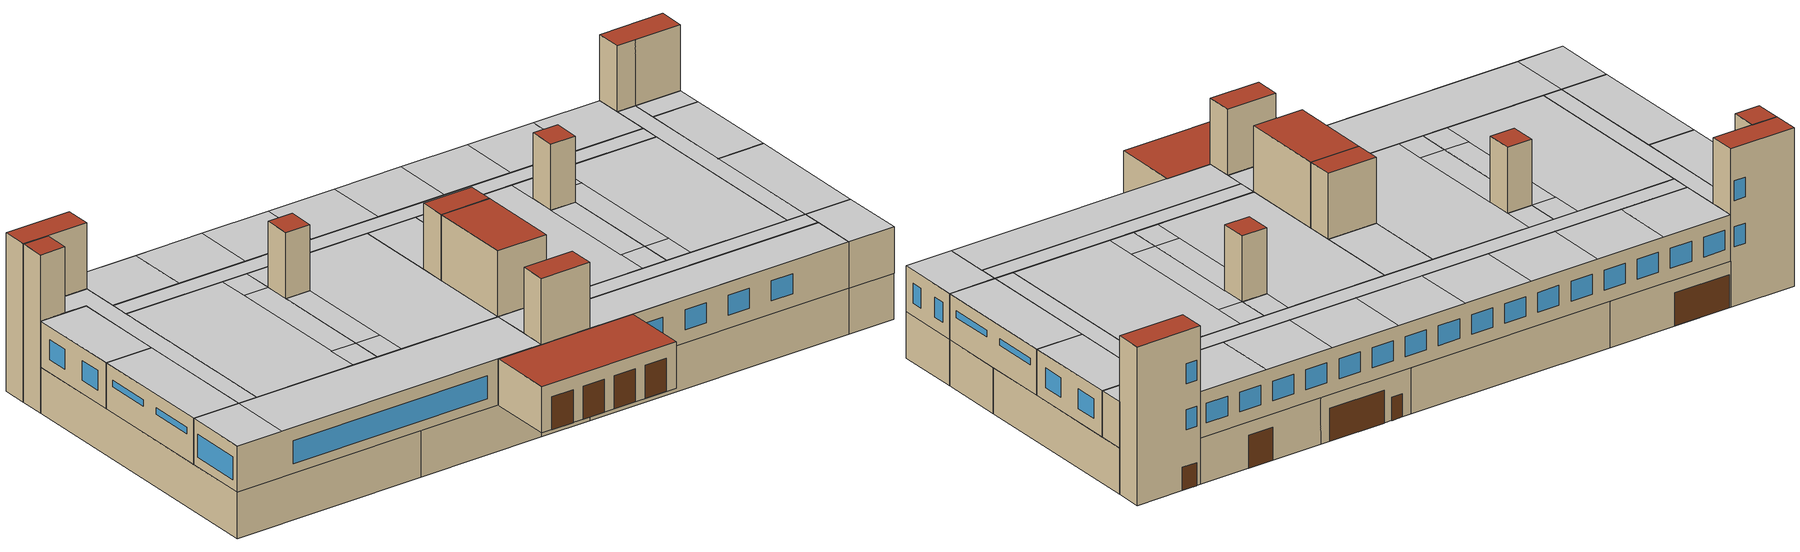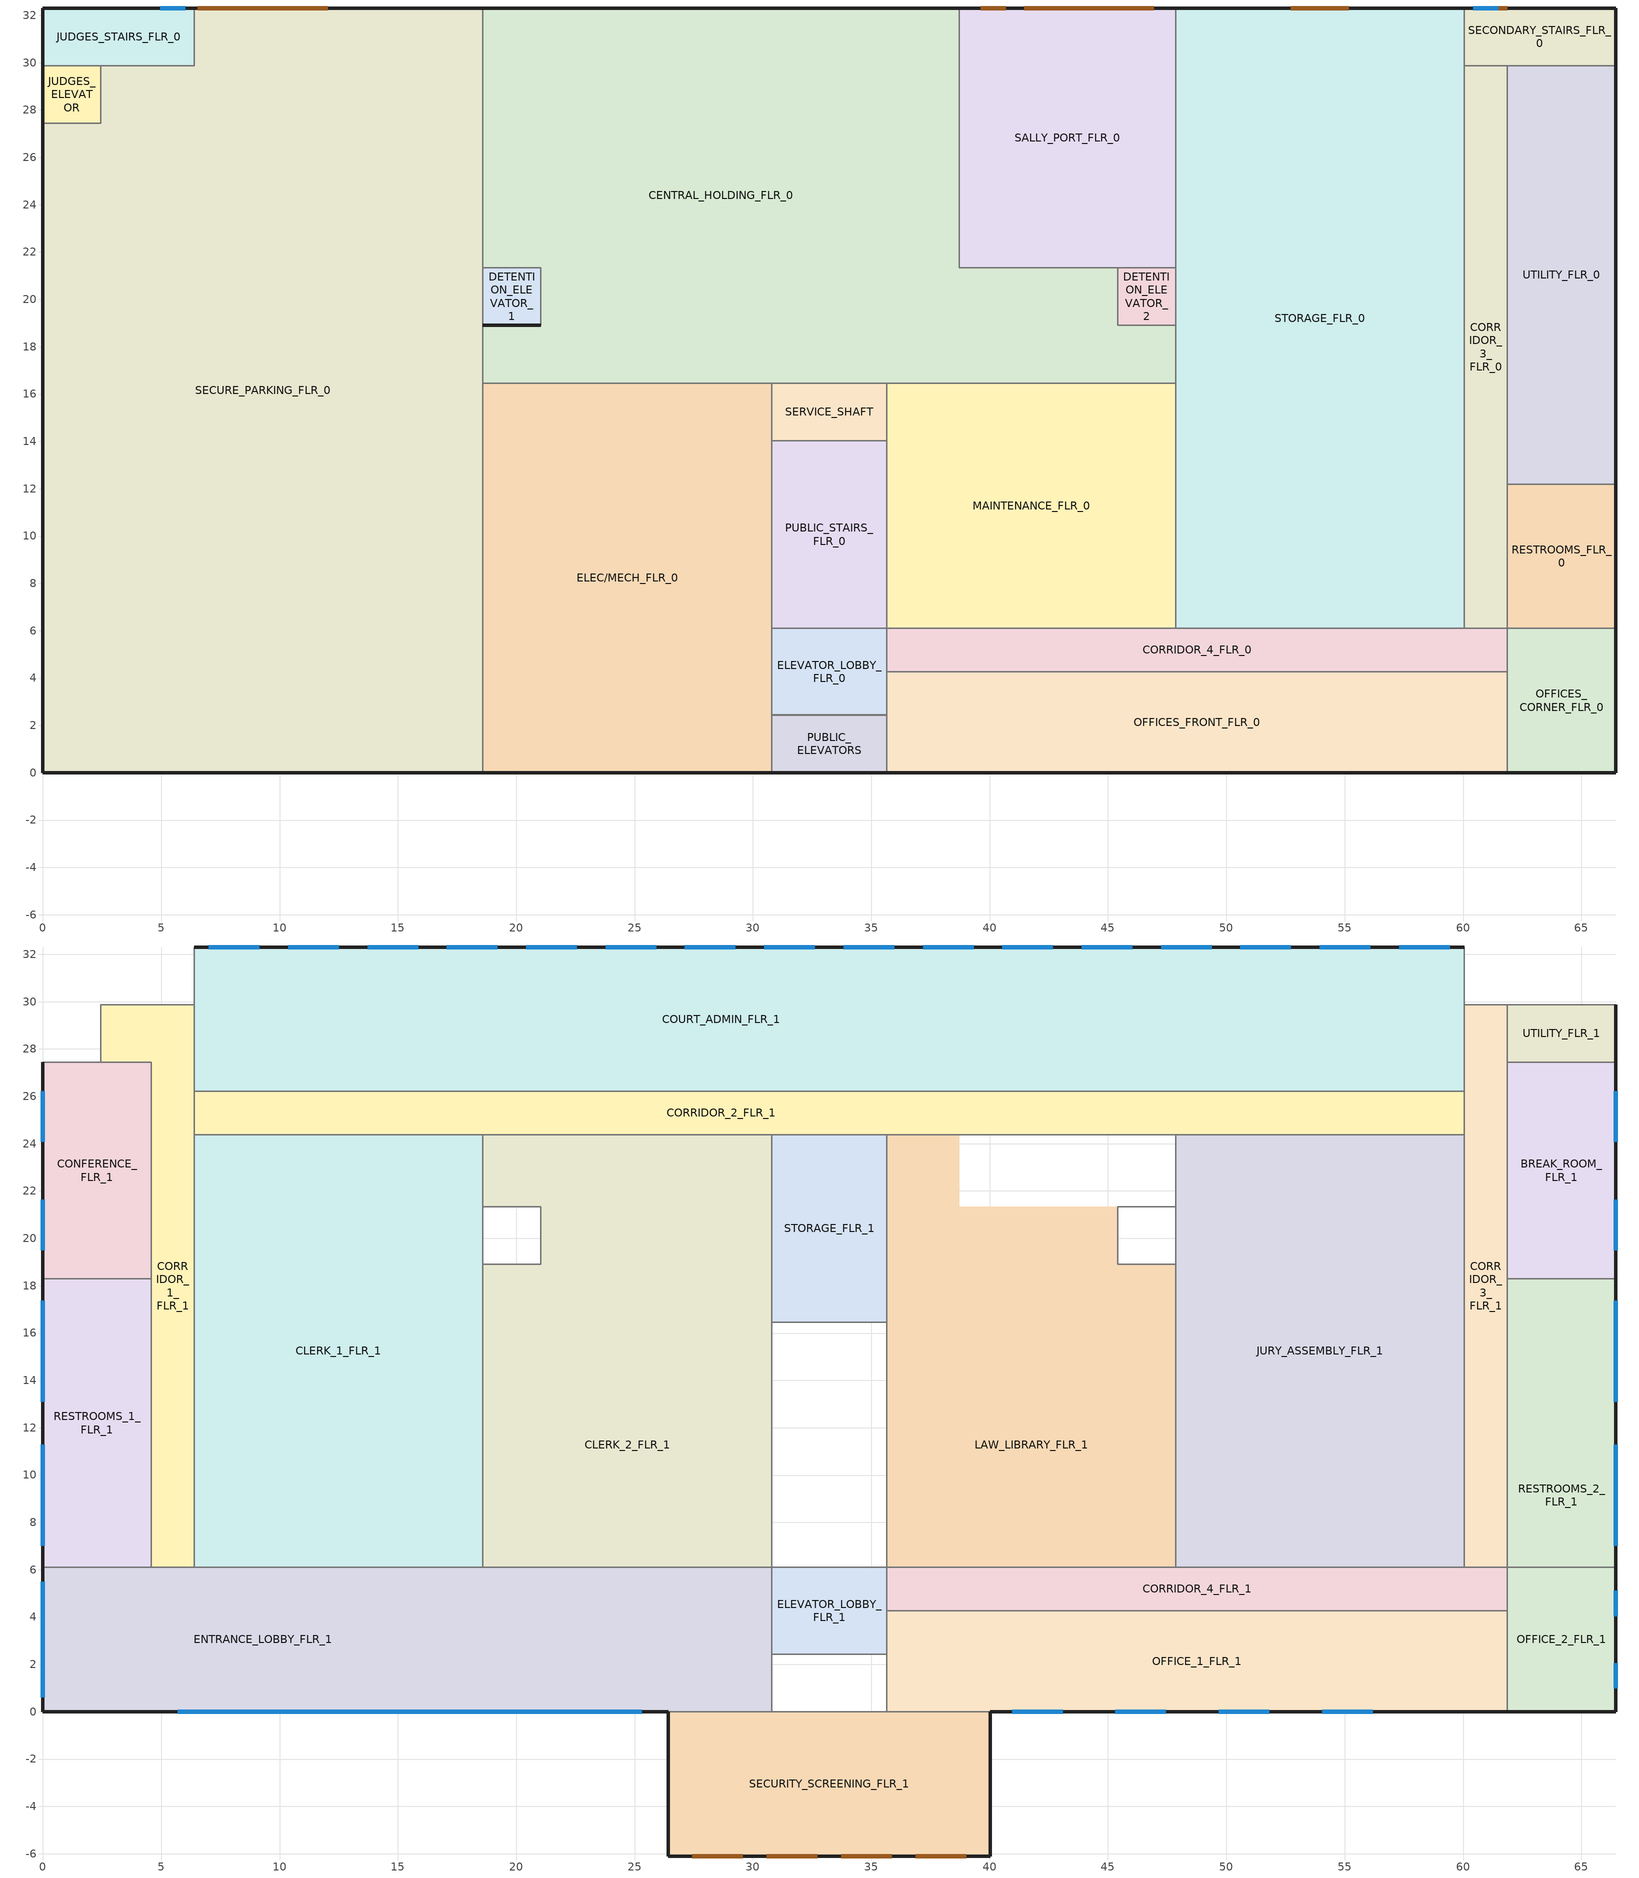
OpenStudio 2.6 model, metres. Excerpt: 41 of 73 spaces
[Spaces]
SECURE_PARKING_FLR_0
 floor ground: 18.59,32.31 18.59,0 0,0 0,27.43 2.44,27.43 2.44,29.87 6.4,29.87 6.4,32.31 z0
 wall outside: 0,27.43 0,0 18.59,0 / 18.59,32.31 6.4,32.31 z0:4.27
 wall to CENTRAL_HOLDING_FLR_0: 18.59,21.34 18.59,32.31 / 18.59,16.46 18.59,18.9 z0:4.27
 wall to DETENTION_ELEVATOR_1: 18.59,18.9 18.59,21.34 z0:4.27
 wall to ELEC/MECH_FLR_0: 18.59,0 18.59,16.46 z0:4.27
 wall to JUDGES_ELEVATOR: 2.44,29.87 2.44,27.43 0,27.43 z0:4.27
 wall to JUDGES_STAIRS_FLR_0: 6.4,32.31 6.4,29.87 2.44,29.87 z0:4.27
 door: 12.04,32.31 6.55,32.31 z0:3.05
ELEC/MECH_FLR_0
 floor ground: 30.78,16.46 30.78,0 18.59,0 18.59,16.46 z0
 wall outside: 18.59,0 30.78,0 z0:4.27
 wall to CENTRAL_HOLDING_FLR_0: 30.78,16.46 18.59,16.46 z0:4.27
 wall to SERVICE_SHAFT: 30.78,14.02 30.78,16.46 z0:4.27
 wall to PUBLIC_STAIRS_FLR_0: 30.78,6.1 30.78,14.02 z0:4.27
 wall to ELEVATOR_LOBBY_FLR_0: 30.78,2.44 30.78,6.1 z0:4.27
 wall to PUBLIC_ELEVATORS: 30.78,0 30.78,2.44 z0:4.27
PUBLIC_ELEVATORS
 floor ground: 35.66,2.44 35.66,0 30.78,0 30.78,2.44 z0
 wall outside: 30.78,0 35.66,0 z0:4.27; 30.78,0 35.66,0 z8.53:14.63
 wall to ELEVATOR_LOBBY_FLR_1: 35.66,2.44 30.78,2.44 z4.27:8.53
 wall to OFFICE_1_FLR_1: 35.66,0 35.66,2.44 z4.27:8.53
 wall to SECURITY_SCREENING_FLR_1: 30.78,0 35.66,0 z4.27:8.53
 wall to ENTRANCE_LOBBY_FLR_1: 30.78,2.44 30.78,0 z4.27:8.53
 wall to COURTROOM_WAITING_1_FLR2: 30.78,2.44 30.78,0 z8.53:14.63
 wall to OFFICES_FRONT_FLR_0: 35.66,0 35.66,2.44 z0:4.27
 wall to COURTROOM_WAITING_2_FLR2: 35.66,0 35.66,2.44 z8.53:14.63
 wall to ELEVATOR_LOBBY_FLR_0: 35.66,2.44 30.78,2.44 z0:4.27
 wall to ELEVATOR_LOBBY_FLR_2: 35.66,2.44 30.78,2.44 z8.53:14.63
 roof outside: 35.66,0 35.66,2.44 30.78,2.44 30.78,0 z14.63
OFFICES_FRONT_FLR_0
 floor ground: 61.87,4.27 61.87,0 35.66,0 35.66,4.27 z0
 wall outside: 35.66,0 61.87,0 z0:4.27
 wall to ELEVATOR_LOBBY_FLR_0: 35.66,4.27 35.66,2.44 z0:4.27
 wall to CORRIDOR_4_FLR_0: 61.87,4.27 35.66,4.27 z0:4.27
 wall to OFFICES_CORNER_FLR_0: 61.87,0 61.87,4.27 z0:4.27
OFFICES_CORNER_FLR_0
 floor ground: 66.45,6.1 66.45,0 61.87,0 61.87,6.1 z0
 wall outside: 61.87,0 66.45,0 66.45,6.1 z0:4.27
 wall to CORRIDOR_4_FLR_0: 61.87,6.1 61.87,4.27 z0:4.27
 wall to RESTROOMS_FLR_0: 66.45,6.1 61.87,6.1 z0:4.27
ELEVATOR_LOBBY_FLR_0
 floor ground: 35.66,6.1 35.66,2.44 30.78,2.44 30.78,6.1 z0
 wall to PUBLIC_STAIRS_FLR_0: 35.66,6.1 30.78,6.1 z0:4.27
 wall to CORRIDOR_4_FLR_0: 35.66,4.27 35.66,6.1 z0:4.27
CORRIDOR_4_FLR_0
 floor ground: 61.87,6.1 61.87,4.27 35.66,4.27 35.66,6.1 z0
 wall to MAINTENANCE_FLR_0: 47.85,6.1 35.66,6.1 z0:4.27
 wall to STORAGE_FLR_0: 60.05,6.1 47.85,6.1 z0:4.27
 wall to CORRIDOR_3_FLR_0: 61.87,6.1 60.05,6.1 z0:4.27
PUBLIC_STAIRS_FLR_0
 floor ground: 35.66,14.02 35.66,6.1 30.78,6.1 30.78,14.02 z0
 wall to SERVICE_SHAFT: 35.66,14.02 30.78,14.02 z0:14.63
 wall to LAW_LIBRARY_FLR_1: 35.66,6.1 35.66,14.02 z4.27:8.53
 wall to ELEVATOR_LOBBY_FLR_1: 30.78,6.1 35.66,6.1 z4.27:8.53
 wall to CLERK_2_FLR_1: 30.78,14.02 30.78,6.1 z4.27:8.53
 wall to MAINTENANCE_FLR_0: 35.66,6.1 35.66,14.02 z0:4.27
 wall to ELEVATOR_LOBBY_FLR_2: 30.78,6.1 35.66,6.1 z8.53:14.63
 wall to COURTROOM_2_FLR_2: 30.78,14.02 30.78,6.1 z8.53:14.63
 wall to COURTROOM_3_FLR_2: 35.66,6.1 35.66,14.02 z8.53:14.63
 roof outside: 35.66,6.1 35.66,14.02 30.78,14.02 30.78,6.1 z14.63
MAINTENANCE_FLR_0
 floor ground: 47.85,16.46 47.85,6.1 35.66,6.1 35.66,16.46 z0
 wall to CENTRAL_HOLDING_FLR_0: 47.85,16.46 35.66,16.46 z0:4.27
 wall to STORAGE_FLR_0: 47.85,6.1 47.85,16.46 z0:4.27
 wall to SERVICE_SHAFT: 35.66,16.46 35.66,14.02 z0:4.27
STORAGE_FLR_0
 floor ground: 60.05,32.31 60.05,6.1 47.85,6.1 47.85,32.31 z0
 wall outside: 60.05,32.31 47.85,32.31 z0:4.27
 wall to CENTRAL_HOLDING_FLR_0: 47.85,18.9 47.85,16.46 z0:4.27
 wall to DETENTION_ELEVATOR_2: 47.85,21.34 47.85,18.9 z0:4.27
 wall to SALLY_PORT_FLR_0: 47.85,32.31 47.85,21.34 z0:4.27
 wall to SECONDARY_STAIRS_FLR_0: 60.05,29.87 60.05,32.31 z0:4.27
 wall to CORRIDOR_3_FLR_0: 60.05,6.1 60.05,29.87 z0:4.27
 door: 55.17,32.31 52.73,32.31 z0:3.05
CORRIDOR_3_FLR_0
 floor ground: 61.87,29.87 61.87,6.1 60.05,6.1 60.05,29.87 z0
 wall to SECONDARY_STAIRS_FLR_0: 61.87,29.87 60.05,29.87 z0:4.27
 wall to UTILITY_FLR_0: 61.87,12.19 61.87,29.87 z0:4.27
 wall to RESTROOMS_FLR_0: 61.87,6.1 61.87,12.19 z0:4.27
RESTROOMS_FLR_0
 floor ground: 66.45,12.19 66.45,6.1 61.87,6.1 61.87,12.19 z0
 wall outside: 66.45,6.1 66.45,12.19 z0:4.27
 wall to UTILITY_FLR_0: 66.45,12.19 61.87,12.19 z0:4.27
UTILITY_FLR_0
 floor ground: 66.45,29.87 66.45,12.19 61.87,12.19 61.87,29.87 z0
 wall outside: 66.45,12.19 66.45,29.87 z0:4.27
 wall to SECONDARY_STAIRS_FLR_0: 66.45,29.87 61.87,29.87 z0:4.27
SERVICE_SHAFT
 floor ground: 35.66,16.46 35.66,14.02 30.78,14.02 30.78,16.46 z0
 wall to STORAGE_FLR_1: 35.66,16.46 30.78,16.46 z4.27:8.53
 wall to LAW_LIBRARY_FLR_1: 35.66,14.02 35.66,16.46 z4.27:8.53
 wall to CLERK_2_FLR_1: 30.78,16.46 30.78,14.02 z4.27:8.53
 wall to COURTROOM_2_FLR_2: 30.78,16.46 30.78,14.02 z8.53:14.63
 wall to CENTRAL_HOLDING_FLR_0: 35.66,16.46 30.78,16.46 z0:4.27
 wall to STORAGE_FLR_2: 35.66,16.46 30.78,16.46 z8.53:14.63
 wall to COURTROOM_3_FLR_2: 35.66,14.02 35.66,16.46 z8.53:14.63
 roof outside: 35.66,14.02 35.66,16.46 30.78,16.46 30.78,14.02 z14.63
CENTRAL_HOLDING_FLR_0
 floor ground: 38.71,32.31 38.71,21.34 45.42,21.34 45.42,18.9 47.85,18.9 47.85,16.46 18.59,16.46 18.59,18.9 21.03,18.9 21.03,21.34 18.59,21.34 18.59,32.31 z0
 wall outside: 21.03,18.9 18.59,18.9 / 38.71,32.31 18.59,32.31 z0:4.27
 wall to DETENTION_ELEVATOR_1: 18.59,21.34 21.03,21.34 21.03,18.9 z0:4.27
 wall to SALLY_PORT_FLR_0: 45.42,21.34 38.71,21.34 38.71,32.31 z0:4.27
 wall to DETENTION_ELEVATOR_2: 47.85,18.9 45.42,18.9 45.42,21.34 z0:4.27
DETENTION_ELEVATOR_1
 floor ground: 21.03,21.34 21.03,18.9 18.59,18.9 18.59,21.34 z0
 wall outside: 18.59,18.9 21.03,18.9 z8.53:14.63
 wall to CLERK_2_FLR_1: 18.59,18.9 21.03,18.9 21.03,21.34 18.59,21.34 z4.27:8.53
 wall to CLERK_1_FLR_1: 18.59,21.34 18.59,18.9 z4.27:8.53
 wall to A/V_EVIDENCE_STORAGE_1_FLR_2: 21.03,21.34 18.59,21.34 z8.53:14.63
 wall to COURTFLOOR_HOLDING_1_FLR_2: 18.59,21.34 18.59,18.9 z8.53:14.63
 wall to COURTROOM_2_FLR_2: 21.03,18.9 21.03,21.34 z8.53:14.63
 roof outside: 21.03,18.9 21.03,21.34 18.59,21.34 18.59,18.9 z14.63
DETENTION_ELEVATOR_2
 floor ground: 45.42,21.34 47.85,21.34 47.85,18.9 45.42,18.9 z0
 wall to JURY_ASSEMBLY_FLR_1: 47.85,18.9 47.85,21.34 z4.27:8.53
 wall to LAW_LIBRARY_FLR_1: 47.85,21.34 45.42,21.34 45.42,18.9 47.85,18.9 z4.27:8.53
 wall to SALLY_PORT_FLR_0: 47.85,21.34 45.42,21.34 z0:4.27
 wall to A/V_EVIDENCE_STORAGE_2_FLR_2: 47.85,21.34 45.42,21.34 z8.53:14.63
 wall to COURTFLOOR_HOLDING_2_FLR_2: 45.42,18.9 47.85,18.9 47.85,21.34 z8.53:14.63
 wall to COURTROOM_3_FLR_2: 45.42,21.34 45.42,18.9 z8.53:14.63
 roof outside: 47.85,18.9 47.85,21.34 45.42,21.34 45.42,18.9 z14.63
SALLY_PORT_FLR_0
 floor ground: 47.85,32.31 47.85,21.34 38.71,21.34 38.71,32.31 z0
 wall outside: 47.85,32.31 38.71,32.31 z0:4.27
 door: 46.94,32.31 41.45,32.31 z0:3.05; 40.69,32.31 39.62,32.31 z0:2.13
 roof outside: 47.85,21.34 47.85,24.38 38.71,24.38 38.71,21.34 z4.27
JUDGES_ELEVATOR
 floor ground: 2.44,29.87 2.44,27.43 0,27.43 0,29.87 z0
 wall outside: 0,29.87 0,27.43 z0:14.63
 wall to JUDGES_STAIRS_FLR_0: 2.44,29.87 0,29.87 z4.27:14.63; 2.44,29.87 0,29.87 z0:4.27
 wall to CONFERENCE_FLR_1: 0,27.43 2.44,27.43 z4.27:8.53
 wall to CORRIDOR_1_FLR_1: 2.44,27.43 2.44,29.87 z4.27:8.53
 wall to CORRIDOR_1_FLR_2: 2.44,27.43 2.44,29.87 z8.53:14.63
 wall to JURY_DELIBERATION_1_FLOOR_2: 0,27.43 2.44,27.43 z8.53:14.63
 roof outside: 2.44,27.43 2.44,29.87 0,29.87 0,27.43 z14.63
JUDGES_STAIRS_FLR_0
 floor ground: 6.4,32.31 6.4,29.87 0,29.87 0,32.31 z0
 wall outside: 6.4,32.31 0,32.31 0,29.87 z0:14.63
 wall to CORRIDOR_1_FLR_1: 2.44,29.87 6.4,29.87 z4.27:8.53
 wall to COURT_ADMIN_FLR_1: 6.4,29.87 6.4,32.31 z4.27:8.53
 wall to CORRIDOR_1_FLR_2: 2.44,29.87 6.4,29.87 z8.53:14.63
 wall to JUDGES_CHAMBER_1_FLR_2: 6.4,29.87 6.4,32.31 z8.53:14.63
 window: 6.02,32.31 4.95,32.31 z9.75:11.58; 6.02,32.31 4.95,32.31 z5.49:7.32
 roof outside: 6.4,29.87 6.4,32.31 0,32.31 0,29.87 z14.63
SECONDARY_STAIRS_FLR_0
 floor ground: 66.45,32.31 66.45,29.87 60.05,29.87 60.05,32.31 z0
 wall outside: 66.45,29.87 66.45,32.31 60.05,32.31 z0:14.63
 wall to COURT_ADMIN_FLR_1: 60.05,32.31 60.05,29.87 z4.27:8.53
 wall to CORRIDOR_3_FLR_1: 60.05,29.87 61.87,29.87 z4.27:8.53
 wall to UTILITY_FLR_1: 61.87,29.87 66.45,29.87 z4.27:8.53
 wall to CORRIDOR_3_FLR_2: 60.05,29.87 61.87,29.87 z8.53:14.63
 wall to JUDGES_CHAMBER_4_FLR_2: 60.05,32.31 60.05,29.87 z8.53:14.63
 wall to UTILITY_FLR_2: 61.87,29.87 66.45,29.87 z8.53:14.63
 window: 61.49,32.31 60.43,32.31 z9.75:11.58; 61.49,32.31 60.43,32.31 z5.49:7.32
 door: 61.87,32.31 60.43,32.31 z0:2.13
 roof outside: 66.45,29.87 66.45,32.31 60.05,32.31 60.05,29.87 z14.63
SECURITY_SCREENING_FLR_1
 floor ground: 40.03,0 40.03,-6.1 26.42,-6.1 26.42,0 z4.27
 wall outside: 26.42,0 26.42,-6.1 40.03,-6.1 40.03,0 z4.27:8.53
 wall to ENTRANCE_LOBBY_FLR_1: 30.78,0 26.42,0 z4.27:8.53
 wall to OFFICE_1_FLR_1: 40.03,0 35.66,0 z4.27:8.53
 door: 30.58,-6.1 32.72,-6.1 / 27.43,-6.1 29.57,-6.1 / 36.88,-6.1 39.01,-6.1 / 33.73,-6.1 35.86,-6.1 z4.27:7.32
 roof outside: 40.03,-6.1 40.03,0 26.42,0 26.42,-6.1 z8.53
ENTRANCE_LOBBY_FLR_1
 floor to SECURE_PARKING_FLR_0: 18.59,6.1 18.59,0 0,0 0,6.1 z4.27
 floor to ELEC/MECH_FLR_0: 30.78,6.1 30.78,0 18.59,0 18.59,6.1 z4.27
 wall outside: 0,6.1 0,0 26.42,0 z4.27:8.53
 wall to CLERK_2_FLR_1: 30.78,6.1 18.59,6.1 z4.27:8.53
 wall to ELEVATOR_LOBBY_FLR_1: 30.78,2.44 30.78,6.1 z4.27:8.53
 wall to RESTROOMS_1_FLR_1: 4.57,6.1 0,6.1 z4.27:8.53
 wall to CORRIDOR_1_FLR_1: 6.4,6.1 4.57,6.1 z4.27:8.53
 wall to CLERK_1_FLR_1: 18.59,6.1 6.4,6.1 z4.27:8.53
 window: 5.69,0 25.3,0 / 0,5.49 0,0.61 z5.18:7.32
 ceiling to COURTROOM_WAITING_1_FLR2: 30.78,0 30.78,6.1 4.57,6.1 4.57,0 z8.53
 ceiling to MEETING_ROOMS_1_FLR_2: 4.57,0 4.57,6.1 0,6.1 0,0 z8.53
OFFICE_1_FLR_1
 floor to OFFICES_FRONT_FLR_0: 61.87,4.27 61.87,0 35.66,0 35.66,4.27 z4.27
 wall outside: 40.03,0 61.87,0 z4.27:8.53
 wall to ELEVATOR_LOBBY_FLR_1: 35.66,4.27 35.66,2.44 z4.27:8.53
 wall to CORRIDOR_4_FLR_1: 61.87,4.27 35.66,4.27 z4.27:8.53
 wall to OFFICE_2_FLR_1: 61.87,0 61.87,4.27 z4.27:8.53
 window: 45.31,0 47.45,0 / 49.68,0 51.82,0 / 54.05,0 56.18,0 / 40.94,0 43.08,0 z5.49:7.32
 ceiling to COURTROOM_WAITING_2_FLR2: 61.87,0 61.87,4.27 35.66,4.27 35.66,0 z8.53
OFFICE_2_FLR_1
 floor to OFFICES_CORNER_FLR_0: 66.45,6.1 66.45,0 61.87,0 61.87,6.1 z4.27
 wall outside: 61.87,0 66.45,0 66.45,6.1 z4.27:8.53
 wall to CORRIDOR_4_FLR_1: 61.87,6.1 61.87,4.27 z4.27:8.53
 wall to RESTROOMS_2_FLR_1: 66.45,6.1 61.87,6.1 z4.27:8.53
 window: 66.45,4.04 66.45,5.11 / 66.45,0.99 66.45,2.06 z5.49:7.32
 ceiling to MEETING_ROOMS_4_FLR_2: 66.45,0 66.45,6.1 61.87,6.1 61.87,0 z8.53
ELEVATOR_LOBBY_FLR_1
 floor to ELEVATOR_LOBBY_FLR_0: 35.66,6.1 35.66,2.44 30.78,2.44 30.78,6.1 z4.27
 wall to CORRIDOR_4_FLR_1: 35.66,4.27 35.66,6.1 z4.27:8.53
 ceiling to ELEVATOR_LOBBY_FLR_2: 35.66,2.44 35.66,6.1 30.78,6.1 30.78,2.44 z8.53
CORRIDOR_4_FLR_1
 floor to CORRIDOR_4_FLR_0: 61.87,6.1 61.87,4.27 35.66,4.27 35.66,6.1 z4.27
 wall to LAW_LIBRARY_FLR_1: 47.85,6.1 35.66,6.1 z4.27:8.53
 wall to JURY_ASSEMBLY_FLR_1: 60.05,6.1 47.85,6.1 z4.27:8.53
 wall to CORRIDOR_3_FLR_1: 61.87,6.1 60.05,6.1 z4.27:8.53
 ceiling to COURTROOM_WAITING_2_FLR2: 61.87,4.27 61.87,6.1 35.66,6.1 35.66,4.27 z8.53
RESTROOMS_1_FLR_1
 floor to SECURE_PARKING_FLR_0: 4.57,18.29 4.57,6.1 0,6.1 0,18.29 z4.27
 wall outside: 0,18.29 0,6.1 z4.27:8.53
 wall to CONFERENCE_FLR_1: 4.57,18.29 0,18.29 z4.27:8.53
 wall to CORRIDOR_1_FLR_1: 4.57,6.1 4.57,18.29 z4.27:8.53
 window: 0,11.28 0,7.01 / 0,17.37 0,13.11 z6.71:7.32
 ceiling to RESTROOMS_1_FLR_2: 4.57,6.1 4.57,18.29 0,18.29 0,6.1 z8.53
CORRIDOR_1_FLR_1
 floor to SECURE_PARKING_FLR_0: 6.4,29.87 6.4,6.1 4.57,6.1 4.57,27.43 2.44,27.43 2.44,29.87 z4.27
 wall to CONFERENCE_FLR_1: 2.44,27.43 4.57,27.43 4.57,18.29 z4.27:8.53
 wall to COURT_ADMIN_FLR_1: 6.4,26.21 6.4,29.87 z4.27:8.53
 wall to CORRIDOR_2_FLR_1: 6.4,24.38 6.4,26.21 z4.27:8.53
 wall to CLERK_1_FLR_1: 6.4,6.1 6.4,24.38 z4.27:8.53
 ceiling to CORRIDOR_1_FLR_2: 6.4,6.1 6.4,29.87 2.44,29.87 2.44,27.43 4.57,27.43 4.57,6.1 z8.53
CLERK_1_FLR_1
 floor to SECURE_PARKING_FLR_0: 18.59,24.38 18.59,6.1 6.4,6.1 6.4,24.38 z4.27
 wall to CORRIDOR_2_FLR_1: 18.59,24.38 6.4,24.38 z4.27:8.53
 wall to CLERK_2_FLR_1: 18.59,21.34 18.59,24.38 / 18.59,6.1 18.59,18.9 z4.27:8.53
 ceiling to A/V_EVIDENCE_STORAGE_1_FLR_2: 18.59,21.34 18.59,24.38 16.15,24.38 16.15,21.34 z8.53
 ceiling to MEETING_ROOMS_2_FLR_2: 18.59,6.1 18.59,9.14 16.15,9.14 16.15,6.1 z8.53
 ceiling to COURTROOM_1_FLR_2: 16.15,6.1 16.15,24.38 6.4,24.38 6.4,6.1 z8.53
 ceiling to COURTFLOOR_HOLDING_1_FLR_2: 18.59,9.14 18.59,21.34 16.15,21.34 16.15,9.14 z8.53
CLERK_2_FLR_1
 floor to ELEC/MECH_FLR_0: 30.78,16.46 30.78,6.1 18.59,6.1 18.59,16.46 z4.27
 floor to CENTRAL_HOLDING_FLR_0: 30.78,24.38 30.78,16.46 18.59,16.46 18.59,18.9 21.03,18.9 21.03,21.34 18.59,21.34 18.59,24.38 z4.27
 wall to CORRIDOR_2_FLR_1: 30.78,24.38 18.59,24.38 z4.27:8.53
 wall to STORAGE_FLR_1: 30.78,16.46 30.78,24.38 z4.27:8.53
 ceiling to A/V_EVIDENCE_STORAGE_1_FLR_2: 21.03,21.34 21.03,24.38 18.59,24.38 18.59,21.34 z8.53
 ceiling to MEETING_ROOMS_2_FLR_2: 21.03,6.1 21.03,9.14 18.59,9.14 18.59,6.1 z8.53
 ceiling to COURTFLOOR_HOLDING_1_FLR_2: 21.03,9.14 21.03,18.9 18.59,18.9 18.59,9.14 z8.53
 ceiling to COURTROOM_2_FLR_2: 30.78,6.1 30.78,24.38 21.03,24.38 21.03,6.1 z8.53
LAW_LIBRARY_FLR_1
 floor to MAINTENANCE_FLR_0: 47.85,16.46 47.85,6.1 35.66,6.1 35.66,16.46 z4.27
 floor to CENTRAL_HOLDING_FLR_0: 38.71,24.38 38.71,21.34 45.42,21.34 45.42,18.9 47.85,18.9 47.85,16.46 35.66,16.46 35.66,24.38 z4.27
 wall to JURY_ASSEMBLY_FLR_1: 47.85,21.34 47.85,24.38 / 47.85,6.1 47.85,18.9 z4.27:8.53
 wall to STORAGE_FLR_1: 35.66,24.38 35.66,16.46 z4.27:8.53
 wall to CORRIDOR_2_FLR_1: 47.85,24.38 35.66,24.38 z4.27:8.53
 ceiling to A/V_EVIDENCE_STORAGE_2_FLR_2: 47.85,21.34 47.85,24.38 45.42,24.38 45.42,21.34 z8.53
 ceiling to COURTFLOOR_HOLDING_2_FLR_2: 47.85,9.14 47.85,18.9 45.42,18.9 45.42,9.14 z8.53
 ceiling to COURTROOM_3_FLR_2: 45.42,6.1 45.42,24.38 35.66,24.38 35.66,6.1 z8.53
 ceiling to MEETING_ROOMS_3_FLR_2: 47.85,6.1 47.85,9.14 45.42,9.14 45.42,6.1 z8.53
JURY_ASSEMBLY_FLR_1
 floor to STORAGE_FLR_0: 60.05,24.38 60.05,6.1 47.85,6.1 47.85,24.38 z4.27
 wall to CORRIDOR_2_FLR_1: 60.05,24.38 47.85,24.38 z4.27:8.53
 wall to CORRIDOR_3_FLR_1: 60.05,6.1 60.05,24.38 z4.27:8.53
 ceiling to COURTROOM_4_FLR_2: 60.05,6.1 60.05,24.38 50.29,24.38 50.29,6.1 z8.53
 ceiling to A/V_EVIDENCE_STORAGE_2_FLR_2: 50.29,21.34 50.29,24.38 47.85,24.38 47.85,21.34 z8.53
 ceiling to COURTFLOOR_HOLDING_2_FLR_2: 50.29,9.14 50.29,21.34 47.85,21.34 47.85,9.14 z8.53
 ceiling to MEETING_ROOMS_3_FLR_2: 50.29,6.1 50.29,9.14 47.85,9.14 47.85,6.1 z8.53
CORRIDOR_3_FLR_1
 floor to CORRIDOR_3_FLR_0: 61.87,29.87 61.87,6.1 60.05,6.1 60.05,29.87 z4.27
 wall to RESTROOMS_2_FLR_1: 61.87,6.1 61.87,18.29 z4.27:8.53
 wall to CORRIDOR_2_FLR_1: 60.05,26.21 60.05,24.38 z4.27:8.53
 wall to COURT_ADMIN_FLR_1: 60.05,29.87 60.05,26.21 z4.27:8.53
 wall to UTILITY_FLR_1: 61.87,27.43 61.87,29.87 z4.27:8.53
 wall to BREAK_ROOM_FLR_1: 61.87,18.29 61.87,27.43 z4.27:8.53
 ceiling to CORRIDOR_3_FLR_2: 61.87,6.1 61.87,29.87 60.05,29.87 60.05,6.1 z8.53
RESTROOMS_2_FLR_1
 floor to RESTROOMS_FLR_0: 66.45,12.19 66.45,6.1 61.87,6.1 61.87,12.19 z4.27
 floor to UTILITY_FLR_0: 66.45,18.29 66.45,12.19 61.87,12.19 61.87,18.29 z4.27
 wall outside: 66.45,6.1 66.45,18.29 z4.27:8.53
 wall to BREAK_ROOM_FLR_1: 66.45,18.29 61.87,18.29 z4.27:8.53
 window: 66.45,7.01 66.45,11.28 / 66.45,13.11 66.45,17.37 z6.71:7.32
 ceiling to RESTROOMS_2_FLR_2: 66.45,6.1 66.45,18.29 61.87,18.29 61.87,6.1 z8.53
STORAGE_FLR_1
 floor to CENTRAL_HOLDING_FLR_0: 35.66,24.38 35.66,16.46 30.78,16.46 30.78,24.38 z4.27
 wall to CORRIDOR_2_FLR_1: 35.66,24.38 30.78,24.38 z4.27:8.53
 ceiling to STORAGE_FLR_2: 35.66,16.46 35.66,24.38 30.78,24.38 30.78,16.46 z8.53
CONFERENCE_FLR_1
 floor to SECURE_PARKING_FLR_0: 4.57,27.43 4.57,18.29 0,18.29 0,27.43 z4.27
 wall outside: 0,27.43 0,18.29 z4.27:8.53
 window: 0,21.64 0,19.51 / 0,26.21 0,24.08 z5.49:7.32
 ceiling to JURY_DELIBERATION_1_FLOOR_2: 4.57,18.29 4.57,27.43 0,27.43 0,18.29 z8.53
BREAK_ROOM_FLR_1
 floor to UTILITY_FLR_0: 66.45,27.43 66.45,18.29 61.87,18.29 61.87,27.43 z4.27
 wall outside: 66.45,18.29 66.45,27.43 z4.27:8.53
 wall to UTILITY_FLR_1: 66.45,27.43 61.87,27.43 z4.27:8.53
 window: 66.45,24.08 66.45,26.21 / 66.45,19.51 66.45,21.64 z5.49:7.32
 ceiling to JURY_DELIBERATION_2_FLOOR_2: 66.45,18.29 66.45,27.43 61.87,27.43 61.87,18.29 z8.53
CORRIDOR_2_FLR_1
 floor to SECURE_PARKING_FLR_0: 18.59,26.21 18.59,24.38 6.4,24.38 6.4,26.21 z4.27
 floor to STORAGE_FLR_0: 60.05,26.21 60.05,24.38 47.85,24.38 47.85,26.21 z4.27
 floor to CENTRAL_HOLDING_FLR_0: 38.71,26.21 38.71,24.38 18.59,24.38 18.59,26.21 z4.27
 floor to SALLY_PORT_FLR_0: 47.85,26.21 47.85,24.38 38.71,24.38 38.71,26.21 z4.27
 wall to COURT_ADMIN_FLR_1: 60.05,26.21 6.4,26.21 z4.27:8.53
 ceiling to CORRIDOR_2_FLR_2: 60.05,24.38 60.05,26.21 6.4,26.21 6.4,24.38 z8.53
COURT_ADMIN_FLR_1
 floor to SECURE_PARKING_FLR_0: 18.59,32.31 18.59,26.21 6.4,26.21 6.4,32.31 z4.27
 floor to STORAGE_FLR_0: 47.85,32.31 60.05,32.31 60.05,26.21 47.85,26.21 z4.27
 floor to CENTRAL_HOLDING_FLR_0: 38.71,32.31 38.71,26.21 18.59,26.21 18.59,32.31 z4.27
 floor to SALLY_PORT_FLR_0: 47.85,32.31 47.85,26.21 38.71,26.21 38.71,32.31 z4.27
 wall outside: 60.05,32.31 6.4,32.31 z4.27:8.53
 window: 32.61,32.31 30.48,32.31 / 59.44,32.31 57.3,32.31 / 46.02,32.31 43.89,32.31 / 19.2,32.31 17.07,32.31 / 35.97,32.31 33.83,32.31 / 9.14,32.31 7.01,32.31 / 29.26,32.31 27.13,32.31 / 22.56,32.31 20.42,32.31 / 25.91,32.31 23.77,32.31 / 56.08,32.31 53.95,32.31 / 15.85,32.31 13.72,32.31 / 52.73,32.31 50.6,32.31 / 49.38,32.31 47.24,32.31 / 42.67,32.31 40.54,32.31 / 39.32,32.31 37.19,32.31 / 12.5,32.31 10.36,32.31 z5.49:7.32
 ceiling to JUDGES_CHAMBER_1_FLR_2: 13.11,26.21 13.11,32.31 6.4,32.31 6.4,26.21 z8.53
 ceiling to JUDICIARY_STAFF_1_FLR_2: 19.81,26.21 19.81,32.31 13.11,32.31 13.11,26.21 z8.53
 ceiling to JUDICIARY_STAFF_2_FLR_2: 26.52,26.21 26.52,32.31 19.81,32.31 19.81,26.21 z8.53
 ceiling to JUDGES_CHAMBER_2_FLR_2: 33.22,26.21 33.22,32.31 26.52,32.31 26.52,26.21 z8.53
 ceiling to JUDGES_CHAMBER_3_FLR_2: 39.93,26.21 39.93,32.31 33.22,32.31 33.22,26.21 z8.53
 ceiling to JUDICIARY_STAFF_3_FLR_2: 46.63,26.21 46.63,32.31 39.93,32.31 39.93,26.21 z8.53
 ceiling to JUDICIARY_STAFF_4_FLR_2: 53.34,26.21 53.34,32.31 46.63,32.31 46.63,26.21 z8.53
 ceiling to JUDGES_CHAMBER_4_FLR_2: 60.05,26.21 60.05,32.31 53.34,32.31 53.34,26.21 z8.53
UTILITY_FLR_1
 floor to UTILITY_FLR_0: 66.45,29.87 66.45,27.43 61.87,27.43 61.87,29.87 z4.27
 wall outside: 66.45,27.43 66.45,29.87 z4.27:8.53
 ceiling to UTILITY_FLR_2: 66.45,27.43 66.45,29.87 61.87,29.87 61.87,27.43 z8.53
[Building]
Building 1: Nominal Floor to Floor Height {m}=6.76792e-17; Standards Number of Stories=3; Standards Number of Above Ground Stories=2
[Site]
Site 1
[ClimateZones]
Climate Zone Institution Name 1=ASHRAE; Climate Zone Document Name 1=ANSI/ASHRAE Standard 169; Climate Zone Document Year 1=2006; Climate Zone Institution Name 2=CEC; Climate Zone Document Name 2=California Climate Zone Descriptions; Climate Zone Document Year 2=1995
[WindowMaterial:Blind]
Window Material Blind 1: Slat Width {m}=0.025; Slat Separation {m}=0.01875; Front Side Slat Beam Solar Reflectance=0.5; Back Side Slat Beam Solar Reflectance=0.5; Front Side Slat Diffuse Solar Reflectance=0.5; Back Side Slat Diffuse Solar Reflectance=0.5; Slat Beam Visible Transmittance=0
[ShadingControl]
Shading Control 1: Shading Type=InteriorBlind; Shading Device Material=Window Material Blind 1
[BuildingStory] Nominal Floor to Floor Height {m}=4.2672
Name | Nominal Z Coordinate {m}
Building Story 1 | 4.2672
Building Story 0 | 0
[Space]
Name | Space Type | Building Story | Thermal Zone
SECURITY_SCREENING_FLR_1 | Security Screening | Building Story 1 | Thermal Zone: SECURITY_SCREENING_FLR_1
ENTRANCE_LOBBY_FLR_1 | Entrance Lobby | Building Story 1 | Thermal Zone: ENTRANCE_LOBBY_FLR_1
OFFICE_1_FLR_1 | Office | Building Story 1 | Thermal Zone: OFFICE_1_FLR_1
OFFICE_2_FLR_1 | Office | Building Story 1 | Thermal Zone: OFFICE_2_FLR_1
ELEVATOR_LOBBY_FLR_1 | Elevator Lobby | Building Story 1 | Thermal Zone: ELEVATOR_LOBBY_FLR_1
CORRIDOR_4_FLR_1 | Corridor | Building Story 1 | Thermal Zone: CORRIDOR_4_FLR_1
RESTROOMS_1_FLR_1 | Restrooms | Building Story 1 | Thermal Zone: RESTROOMS_1_FLR_1
CORRIDOR_1_FLR_1 | Corridor | Building Story 1 | Thermal Zone: CORRIDOR_1_FLR_1
CLERK_1_FLR_1 | Office | Building Story 1 | Thermal Zone: CLERK_1_FLR_1
CLERK_2_FLR_1 | Office | Building Story 1 | Thermal Zone: CLERK_2_FLR_1
LAW_LIBRARY_FLR_1 | Library | Building Story 1 | Thermal Zone: LAW_LIBRARY_FLR_1
JURY_ASSEMBLY_FLR_1 | Jury Assembly | Building Story 1 | Thermal Zone: JURY_ASSEMBLY_FLR_1
CORRIDOR_3_FLR_1 | Corridor | Building Story 1 | Thermal Zone: CORRIDOR_3_FLR_1
RESTROOMS_2_FLR_1 | Restrooms | Building Story 1 | Thermal Zone: RESTROOMS_2_FLR_1
STORAGE_FLR_1 | Storage | Building Story 1 | Thermal Zone: STORAGE_FLR_1
CONFERENCE_FLR_1 | Conference | Building Story 1 | Thermal Zone: CONFERENCE_FLR_2
BREAK_ROOM_FLR_1 | Break Room | Building Story 1 | Thermal Zone: BREAK_ROOM_FLR_1
CORRIDOR_2_FLR_1 | Corridor | Building Story 1 | Thermal Zone: CORRIDOR_2_FLR_1
COURT_ADMIN_FLR_1 | Office | Building Story 1 | Thermal Zone: COURT_ADMIN_FLR_1
UTILITY_FLR_1 | Utility | Building Story 1 | Thermal Zone: UTILITY_FLR_1
SECURE_PARKING_FLR_0 | Parking | Building Story 0 | Thermal Zone: SECURE_PARKING_FLR_0
ELEC/MECH_FLR_0 | Utility | Building Story 0 | Thermal Zone: ELEC/MECH_FLR_0
PUBLIC_ELEVATORS | Elevator Shaft | Building Story 0 | Thermal Zone: PUBLIC_ELEVATORS
OFFICES_FRONT_FLR_0 | Office | Building Story 0 | Thermal Zone: OFFICES_FRONT_FLR_0
OFFICES_CORNER_FLR_0 | Office | Building Story 0 | Thermal Zone: OFFICES_CORNER_FLR_0
ELEVATOR_LOBBY_FLR_0 | Elevator Lobby | Building Story 0 | Thermal Zone: ELEVATOR_LOBBY_FLR_0
CORRIDOR_4_FLR_0 | Corridor | Building Story 0 | Thermal Zone: CORRIDOR_4_FLR_0
PUBLIC_STAIRS_FLR_0 | Stairs | Building Story 0 | Thermal Zone: PUBLIC_STAIRS_FLR_0
MAINTENANCE_FLR_0 | Storage | Building Story 0 | Thermal Zone: MAINTENANCE_FLR_0
STORAGE_FLR_0 | Storage | Building Story 0 | Thermal Zone: STORAGE_FLR_0
CORRIDOR_3_FLR_0 | Corridor | Building Story 0 | Thermal Zone: CORRIDOR_3_FLR_0
RESTROOMS_FLR_0 | Restrooms | Building Story 0 | Thermal Zone: RESTROOMS_FLR_0
UTILITY_FLR_0 | Utility | Building Story 0 | Thermal Zone: UTILITY_FLR_0
SERVICE_SHAFT | Service Shaft | Building Story 0 | Thermal Zone: SERVICE_SHAFT
CENTRAL_HOLDING_FLR_0 | Cell | Building Story 0 | Thermal Zone: CENTRAL_HOLDING_FLR_0
DETENTION_ELEVATOR_1 | Elevator Shaft | Building Story 1 | Thermal Zone: DETENTION_ELEVATOR_1
DETENTION_ELEVATOR_2 | Elevator Shaft | Building Story 1 | Thermal Zone: DETENTION_ELEVATOR_2
SALLY_PORT_FLR_0 | Parking | Building Story 0 | Thermal Zone: SALLY_PORT_FLR_0
JUDGES_ELEVATOR | Elevator Shaft | Building Story 0 | Thermal Zone: JUDGES_ELEVATOR
JUDGES_STAIRS_FLR_0 | Stairs | Building Story 0 | Thermal Zone: JUDGES_STAIRS_FLR_0
SECONDARY_STAIRS_FLR_0 | Stairs | Building Story 0 | Thermal Zone: SECONDARY_STAIRS_FLR_0
[ThermalZone] Use Ideal Air Loads=No
Thermal Zone: LAW_LIBRARY_FLR_1; Thermal Zone: RESTROOMS_1_FLR_1; Thermal Zone: CLERK_1_FLR_1; Thermal Zone: SECURITY_SCREENING_FLR_1; Thermal Zone: CORRIDOR_2_FLR_1; Thermal Zone: CORRIDOR_3_FLR_0; Thermal Zone: ENTRANCE_LOBBY_FLR_1; Thermal Zone: OFFICE_1_FLR_1; Thermal Zone: OFFICE_2_FLR_1; Thermal Zone: ELEVATOR_LOBBY_FLR_1; Thermal Zone: CORRIDOR_4_FLR_1; Thermal Zone: SECURE_PARKING_FLR_0; Thermal Zone: CORRIDOR_1_FLR_1; Thermal Zone: DETENTION_ELEVATOR_1; Thermal Zone: CLERK_2_FLR_1; Thermal Zone: JUDGES_ELEVATOR; Thermal Zone: COURT_ADMIN_FLR_1; Thermal Zone: JURY_ASSEMBLY_FLR_1; Thermal Zone: CORRIDOR_3_FLR_1; Thermal Zone: CORRIDOR_4_FLR_0; Thermal Zone: OFFICES_CORNER_FLR_0; Thermal Zone: RESTROOMS_2_FLR_1; Thermal Zone: OFFICES_FRONT_FLR_0; Thermal Zone: STORAGE_FLR_1; Thermal Zone: SERVICE_SHAFT; Thermal Zone: CONFERENCE_FLR_2; Thermal Zone: BREAK_ROOM_FLR_1; Thermal Zone: UTILITY_FLR_1; Thermal Zone: ELEC/MECH_FLR_0; Thermal Zone: PUBLIC_ELEVATORS; Thermal Zone: ELEVATOR_LOBBY_FLR_0; Thermal Zone: PUBLIC_STAIRS_FLR_0; Thermal Zone: MAINTENANCE_FLR_0; Thermal Zone: STORAGE_FLR_0; Thermal Zone: RESTROOMS_FLR_0; Thermal Zone: UTILITY_FLR_0; Thermal Zone: CENTRAL_HOLDING_FLR_0; Thermal Zone: DETENTION_ELEVATOR_2; Thermal Zone: SALLY_PORT_FLR_0; Thermal Zone: JUDGES_STAIRS_FLR_0; Thermal Zone: SECONDARY_STAIRS_FLR_0
[Sizing:Zone] Zone Cooling Design Supply Air Temperature Input Method=SupplyAirTemperature; Zone Cooling Design Supply Air Temperature {C}=14; Zone Cooling Design Supply Air Temperature Difference {deltaC}=11.11; Zone Heating Design Supply Air Temperature Input Method=SupplyAirTemperature; Zone Heating Design Supply Air Temperature {C}=40; Zone Heating Design Supply Air Temperature Difference {deltaC}=11.11; Zone Cooling Design Supply Air Humidity Ratio {kg-H2O/kg-air}=0.0085; Zone Heating Design Supply Air Humidity Ratio {kg-H2O/kg-air}=0.008; Cooling Design Air Flow Method=DesignDay; Heating Design Air Flow Method=DesignDay; Account for Dedicated Outdoor Air System=No; Dedicated Outdoor Air System Control Strategy=NeutralSupplyAir; Dedicated Outdoor Air Low Setpoint Temperature for Design {C}=autosize; Dedicated Outdoor Air High Setpoint Temperature for Design {C}=autosize
Thermal Zone: LAW_LIBRARY_FLR_1; Thermal Zone: RESTROOMS_1_FLR_1; Thermal Zone: CLERK_1_FLR_1; Thermal Zone: COURTROOM_4_FLR_2; Thermal Zone: SECURITY_SCREENING_FLR_1; Thermal Zone: CORRIDOR_2_FLR_1; Thermal Zone: CORRIDOR_3_FLR_0; Thermal Zone: ENTRANCE_LOBBY_FLR_1; Thermal Zone: OFFICE_1_FLR_1; Thermal Zone: OFFICE_2_FLR_1; Thermal Zone: ELEVATOR_LOBBY_FLR_1; Thermal Zone: CORRIDOR_4_FLR_1; Thermal Zone: SECURE_PARKING_FLR_0; Thermal Zone: A/V_EVIDENCE_STORAGE_1_FLR_2; Thermal Zone: CORRIDOR_1_FLR_1; Thermal Zone: DETENTION_ELEVATOR_1; Thermal Zone: CLERK_2_FLR_1; Thermal Zone: JURY_DELIBERATION_2_FLOOR_2; Thermal Zone: MEETING_ROOMS_4_FLR_2; Thermal Zone: JUDGES_ELEVATOR; Thermal Zone: COURT_ADMIN_FLR_1; Thermal Zone: JURY_ASSEMBLY_FLR_1; Thermal Zone: COURTROOM_WAITING_1_FLR2; Thermal Zone: CORRIDOR_3_FLR_1; Thermal Zone: CORRIDOR_4_FLR_0; Thermal Zone: OFFICES_CORNER_FLR_0; Thermal Zone: RESTROOMS_2_FLR_1; Thermal Zone: RESTROOMS_1_FLR_2; Thermal Zone: ELEVATOR_LOBBY_FLR_2; Thermal Zone: COURTROOM_WAITING_2_FLR2; Thermal Zone: OFFICES_FRONT_FLR_0; Thermal Zone: STORAGE_FLR_1; Thermal Zone: SERVICE_SHAFT; Thermal Zone: CONFERENCE_FLR_2; Thermal Zone: JURY_DELIBERATION_1_FLOOR_2; Thermal Zone: BREAK_ROOM_FLR_1; Thermal Zone: MEETING_ROOMS_2_FLR_2; Thermal Zone: UTILITY_FLR_1; Thermal Zone: COURTROOM_1_FLR_2; Thermal Zone: ELEC/MECH_FLR_0; Thermal Zone: PUBLIC_ELEVATORS; Thermal Zone: ELEVATOR_LOBBY_FLR_0; Thermal Zone: A/V_EVIDENCE_STORAGE_2_FLR_2; Thermal Zone: PUBLIC_STAIRS_FLR_0; Thermal Zone: MAINTENANCE_FLR_0; Thermal Zone: STORAGE_FLR_0; Thermal Zone: RESTROOMS_FLR_0; Thermal Zone: UTILITY_FLR_0; Thermal Zone: CENTRAL_HOLDING_FLR_0; Thermal Zone: COURTFLOOR_HOLDING_1_FLR_2; Thermal Zone: COURTROOM_2_FLR_2; Thermal Zone: DETENTION_ELEVATOR_2; Thermal Zone: SALLY_PORT_FLR_0; Thermal Zone: JUDGES_STAIRS_FLR_0; Thermal Zone: COURTFLOOR_HOLDING_2_FLR_2; Thermal Zone: RESTROOMS_2_FLR_2; Thermal Zone: SECONDARY_STAIRS_FLR_0; Thermal Zone: MEETING_ROOMS_1_FLR_2; Thermal Zone: CORRIDOR_1_FLR_2; Thermal Zone: COURTROOM_3_FLR_2; Thermal Zone: CORRIDOR_2_FLR_2; Thermal Zone: MEETING_ROOMS_3_FLR_2; Thermal Zone: CORRIDOR_3_FLR_2; Thermal Zone: STORAGE_FLR_2; Thermal Zone: JUDGES_CHAMBER_1_FLR_2; Thermal Zone: JUDICIARY_STAFF_1_FLR_2; Thermal Zone: JUDICIARY_STAFF_2_FLR_2; Thermal Zone: JUDGES_CHAMBER_2_FLR_2; Thermal Zone: JUDGES_CHAMBER_3_FLR_2; Thermal Zone: JUDICIARY_STAFF_3_FLR_2; Thermal Zone: JUDICIARY_STAFF_4_FLR_2; Thermal Zone: JUDGES_CHAMBER_4_FLR_2; Thermal Zone: UTILITY_FLR_2
[SpaceType] Standards Building Type=Courthouse
Name | Standards Space Type
Break Room | Courthouse - Break Room
Cell | Courthouse - Cell
Conference | Courthouse - Conference
Corridor | Courthouse - Corridor
Elevator Lobby | Courthouse - Elevator Lobby
Elevator Shaft | Courthouse - Elevator Shaft
Entrance Lobby | Courthouse - Entrance Lobby
Jury Assembly | Courthouse - Jury Assembly
Library | Courthouse - Library
Office | Courthouse - Office
Parking | Courthouse - Parking
Restrooms | Courthouse - Restrooms
Security Screening | Courthouse - Security Screening
Service Shaft | Courthouse - Service Shaft
Stairs | Courthouse - Stairs
Storage | Courthouse - Storage
Utility | Courthouse - Utility
